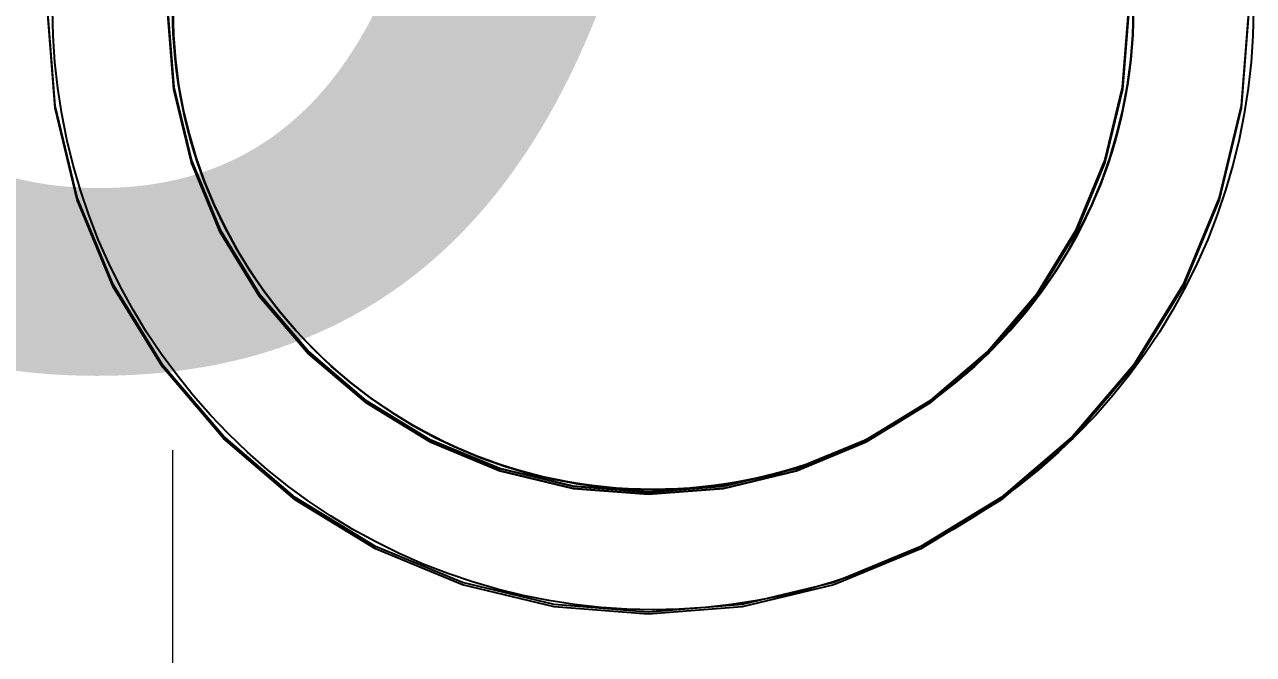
# Model space of a CAD drawing. Header units: millimetres. Extents: x 0 to 59350, y 0 to 29700.
# Drawn here: x 15109.3 to 15160.5, y 7696.2 to 7722.5 of the extents above; entities that cross this region are included whole.
import ezdxf

# ---------------------------------------------------------------- set-up
doc = ezdxf.new("R2010")
doc.units = ezdxf.units.MM
doc.layers.add('Slab', color=7, linetype='Continuous', lineweight=50)
doc.layers.add('Standard', color=7, linetype='Continuous', lineweight=25)
doc.styles.add('ARIAL', font='arial.ttf')

msp = doc.modelspace()

# ---------------------------------------------------------------- linework, layer by layer
at = {"layer": 'Slab', "color": 7, "linetype": 'Continuous', "lineweight": -3}
for p, q in [((15110.595, 7719.096), (15110.287, 7723.007)), ((15110.595, 7719.096), (15110.287, 7723.007)), ((15110.595, 7719.002), (15110.287, 7722.913)), ((15110.595, 7719.002), (15110.287, 7722.913)), ((15110.512, 7722.012), (15110.488, 7723.102)), ((15110.512, 7722.012), (15110.488, 7723.102)), ((15110.512, 7722.012), (15110.488, 7723.102)), ((15110.512, 7722.012), (15110.488, 7723.102)), ((15115.287, 7723.007), (15115.533, 7719.879)), ((15115.533, 7719.879), (15115.287, 7723.007)), ((15115.287, 7722.913), (15115.533, 7719.784)), ((15115.533, 7719.784), (15115.287, 7722.913)), ((15115.488, 7723.102), (15115.516, 7722.056)), ((15115.516, 7722.056), (15115.488, 7723.102)), ((15115.516, 7722.056), (15115.488, 7723.102)), ((15115.488, 7723.102), (15115.516, 7722.056)), ((15115.516, 7722.056), (15115.488, 7723.102)), ((15115.488, 7723.102), (15115.516, 7722.056)), ((15155.041, 7719.879), (15155.287, 7723.007)), ((15155.287, 7723.007), (15155.041, 7719.879)), ((15155.041, 7719.784), (15155.287, 7722.913)), ((15155.287, 7722.913), (15155.041, 7719.784)), ((15155.461, 7722.056), (15155.488, 7723.102)), ((15155.488, 7723.102), (15155.461, 7722.056)), ((15155.488, 7723.102), (15155.461, 7722.056)), ((15155.461, 7722.056), (15155.488, 7723.102)), ((15155.488, 7723.102), (15155.461, 7722.056)), ((15155.461, 7722.056), (15155.488, 7723.102)), ((15160.287, 7723.007), (15159.979, 7719.096)), ((15160.287, 7723.007), (15159.979, 7719.096)), ((15160.287, 7722.913), (15159.979, 7719.002)), ((15160.287, 7722.913), (15159.979, 7719.002)), ((15160.488, 7723.102), (15160.464, 7722.012)), ((15160.488, 7723.102), (15160.464, 7722.012)), ((15160.488, 7723.102), (15160.464, 7722.012)), ((15160.488, 7723.102), (15160.464, 7722.012)), ((15110.583, 7720.924), (15110.512, 7722.012)), ((15110.583, 7720.924), (15110.512, 7722.012)), ((15110.583, 7720.924), (15110.512, 7722.012)), ((15110.583, 7720.924), (15110.512, 7722.012)), ((15115.516, 7722.056), (15115.598, 7721.012)), ((15115.598, 7721.012), (15115.516, 7722.056)), ((15115.598, 7721.012), (15115.516, 7722.056)), ((15115.516, 7722.056), (15115.598, 7721.012)), ((15115.598, 7721.012), (15115.516, 7722.056)), ((15115.516, 7722.056), (15115.598, 7721.012)), ((15155.379, 7721.012), (15155.461, 7722.056)), ((15155.461, 7722.056), (15155.379, 7721.012)), ((15155.461, 7722.056), (15155.379, 7721.012)), ((15155.379, 7721.012), (15155.461, 7722.056)), ((15155.461, 7722.056), (15155.379, 7721.012)), ((15155.379, 7721.012), (15155.461, 7722.056)), ((15160.464, 7722.012), (15160.393, 7720.924)), ((15160.464, 7722.012), (15160.393, 7720.924)), ((15160.464, 7722.012), (15160.393, 7720.924)), ((15160.464, 7722.012), (15160.393, 7720.924)), ((15110.702, 7719.839), (15110.583, 7720.924)), ((15110.702, 7719.839), (15110.583, 7720.924)), ((15110.702, 7719.839), (15110.583, 7720.924)), ((15110.702, 7719.839), (15110.583, 7720.924)), ((15115.598, 7721.012), (15115.735, 7719.974)), ((15115.735, 7719.974), (15115.598, 7721.012)), ((15115.735, 7719.974), (15115.598, 7721.012)), ((15115.598, 7721.012), (15115.735, 7719.974)), ((15115.735, 7719.974), (15115.598, 7721.012)), ((15115.598, 7721.012), (15115.735, 7719.974)), ((15155.242, 7719.974), (15155.379, 7721.012)), ((15155.379, 7721.012), (15155.242, 7719.974)), ((15155.379, 7721.012), (15155.242, 7719.974)), ((15155.242, 7719.974), (15155.379, 7721.012)), ((15155.379, 7721.012), (15155.242, 7719.974)), ((15155.242, 7719.974), (15155.379, 7721.012)), ((15160.393, 7720.924), (15160.274, 7719.839)), ((15160.393, 7720.924), (15160.274, 7719.839)), ((15160.393, 7720.924), (15160.274, 7719.839)), ((15160.393, 7720.924), (15160.274, 7719.839)), ((15110.868, 7718.761), (15110.702, 7719.839)), ((15110.868, 7718.761), (15110.702, 7719.839)), ((15110.868, 7718.761), (15110.702, 7719.839)), ((15110.868, 7718.761), (15110.702, 7719.839)), ((15115.533, 7719.879), (15116.266, 7716.827)), ((15116.266, 7716.827), (15115.533, 7719.879)), ((15115.533, 7719.784), (15116.266, 7716.732)), ((15116.266, 7716.732), (15115.533, 7719.784)), ((15115.735, 7719.974), (15115.925, 7718.944)), ((15115.925, 7718.944), (15115.735, 7719.974)), ((15115.925, 7718.944), (15115.735, 7719.974)), ((15115.735, 7719.974), (15115.925, 7718.944)), ((15115.925, 7718.944), (15115.735, 7719.974)), ((15115.735, 7719.974), (15115.925, 7718.944)), ((15154.308, 7716.827), (15155.041, 7719.879)), ((15155.041, 7719.879), (15154.308, 7716.827)), ((15154.308, 7716.732), (15155.041, 7719.784)), ((15155.041, 7719.784), (15154.308, 7716.732)), ((15155.051, 7718.944), (15155.242, 7719.974)), ((15155.242, 7719.974), (15155.051, 7718.944)), ((15155.242, 7719.974), (15155.051, 7718.944)), ((15155.051, 7718.944), (15155.242, 7719.974)), ((15155.242, 7719.974), (15155.051, 7718.944)), ((15155.051, 7718.944), (15155.242, 7719.974)), ((15160.274, 7719.839), (15160.108, 7718.761)), ((15160.274, 7719.839), (15160.108, 7718.761)), ((15160.274, 7719.839), (15160.108, 7718.761)), ((15160.274, 7719.839), (15160.108, 7718.761)), ((15111.51, 7715.282), (15110.595, 7719.096)), ((15111.51, 7715.282), (15110.595, 7719.096)), ((15111.51, 7715.187), (15110.595, 7719.002)), ((15111.51, 7715.187), (15110.595, 7719.002)), ((15111.081, 7717.692), (15110.868, 7718.761)), ((15111.081, 7717.692), (15110.868, 7718.761)), ((15111.081, 7717.692), (15110.868, 7718.761)), ((15111.081, 7717.692), (15110.868, 7718.761)), ((15115.925, 7718.944), (15116.17, 7717.926)), ((15116.17, 7717.926), (15115.925, 7718.944)), ((15116.17, 7717.926), (15115.925, 7718.944)), ((15115.925, 7718.944), (15116.17, 7717.926)), ((15116.17, 7717.926), (15115.925, 7718.944)), ((15115.925, 7718.944), (15116.17, 7717.926)), ((15154.807, 7717.926), (15155.051, 7718.944)), ((15155.051, 7718.944), (15154.807, 7717.926)), ((15155.051, 7718.944), (15154.807, 7717.926)), ((15154.807, 7717.926), (15155.051, 7718.944)), ((15155.051, 7718.944), (15154.807, 7717.926)), ((15154.807, 7717.926), (15155.051, 7718.944)), ((15159.979, 7719.096), (15159.063, 7715.282)), ((15159.979, 7719.096), (15159.063, 7715.282)), ((15159.979, 7719.002), (15159.063, 7715.187)), ((15159.979, 7719.002), (15159.063, 7715.187)), ((15160.108, 7718.761), (15159.896, 7717.692)), ((15160.108, 7718.761), (15159.896, 7717.692)), ((15160.108, 7718.761), (15159.896, 7717.692)), ((15160.108, 7718.761), (15159.896, 7717.692)), ((15111.34, 7716.632), (15111.081, 7717.692)), ((15111.34, 7716.632), (15111.081, 7717.692)), ((15111.34, 7716.632), (15111.081, 7717.692)), ((15111.34, 7716.632), (15111.081, 7717.692)), ((15116.17, 7717.926), (15116.467, 7716.922)), ((15116.467, 7716.922), (15116.17, 7717.926)), ((15116.467, 7716.922), (15116.17, 7717.926)), ((15116.17, 7717.926), (15116.467, 7716.922)), ((15116.467, 7716.922), (15116.17, 7717.926)), ((15116.17, 7717.926), (15116.467, 7716.922)), ((15154.509, 7716.922), (15154.807, 7717.926)), ((15154.807, 7717.926), (15154.509, 7716.922)), ((15154.807, 7717.926), (15154.509, 7716.922)), ((15154.509, 7716.922), (15154.807, 7717.926)), ((15154.807, 7717.926), (15154.509, 7716.922)), ((15154.509, 7716.922), (15154.807, 7717.926)), ((15159.896, 7717.692), (15159.636, 7716.632)), ((15159.896, 7717.692), (15159.636, 7716.632)), ((15159.896, 7717.692), (15159.636, 7716.632)), ((15159.896, 7717.692), (15159.636, 7716.632)), ((15111.645, 7715.585), (15111.34, 7716.632)), ((15111.645, 7715.585), (15111.34, 7716.632)), ((15111.645, 7715.585), (15111.34, 7716.632)), ((15111.645, 7715.585), (15111.34, 7716.632)), ((15116.266, 7716.827), (15117.467, 7713.928)), ((15117.467, 7713.928), (15116.266, 7716.827)), ((15116.266, 7716.732), (15117.467, 7713.833)), ((15117.467, 7713.833), (15116.266, 7716.732)), ((15116.467, 7716.922), (15116.817, 7715.935)), ((15116.817, 7715.935), (15116.467, 7716.922)), ((15116.817, 7715.935), (15116.467, 7716.922)), ((15116.467, 7716.922), (15116.817, 7715.935)), ((15116.817, 7715.935), (15116.467, 7716.922)), ((15116.467, 7716.922), (15116.817, 7715.935)), ((15153.107, 7713.928), (15154.308, 7716.827)), ((15154.308, 7716.827), (15153.107, 7713.928)), ((15153.107, 7713.833), (15154.308, 7716.732)), ((15154.308, 7716.732), (15153.107, 7713.833)), ((15154.16, 7715.935), (15154.509, 7716.922)), ((15154.509, 7716.922), (15154.16, 7715.935)), ((15154.509, 7716.922), (15154.16, 7715.935)), ((15154.16, 7715.935), (15154.509, 7716.922)), ((15154.509, 7716.922), (15154.16, 7715.935)), ((15154.16, 7715.935), (15154.509, 7716.922)), ((15159.636, 7716.632), (15159.331, 7715.585)), ((15159.636, 7716.632), (15159.331, 7715.585)), ((15159.636, 7716.632), (15159.331, 7715.585)), ((15159.636, 7716.632), (15159.331, 7715.585)), ((15116.817, 7715.935), (15117.217, 7714.968)), ((15117.217, 7714.968), (15116.817, 7715.935)), ((15117.217, 7714.968), (15116.817, 7715.935)), ((15116.817, 7715.935), (15117.217, 7714.968)), ((15117.217, 7714.968), (15116.817, 7715.935)), ((15116.817, 7715.935), (15117.217, 7714.968)), ((15153.759, 7714.968), (15154.16, 7715.935)), ((15154.16, 7715.935), (15153.759, 7714.968)), ((15154.16, 7715.935), (15153.759, 7714.968)), ((15153.759, 7714.968), (15154.16, 7715.935)), ((15154.16, 7715.935), (15153.759, 7714.968)), ((15153.759, 7714.968), (15154.16, 7715.935)), ((15113.012, 7711.658), (15111.51, 7715.282)), ((15113.012, 7711.658), (15111.51, 7715.282)), ((15113.012, 7711.563), (15111.51, 7715.187)), ((15113.012, 7711.563), (15111.51, 7715.187)), ((15111.996, 7714.552), (15111.645, 7715.585)), ((15111.996, 7714.552), (15111.645, 7715.585)), ((15111.996, 7714.552), (15111.645, 7715.585)), ((15111.996, 7714.552), (15111.645, 7715.585)), ((15159.063, 7715.282), (15157.562, 7711.658)), ((15159.063, 7715.282), (15157.562, 7711.658)), ((15159.063, 7715.187), (15157.562, 7711.563)), ((15159.063, 7715.187), (15157.562, 7711.563)), ((15159.331, 7715.585), (15158.981, 7714.552)), ((15159.331, 7715.585), (15158.981, 7714.552)), ((15159.331, 7715.585), (15158.981, 7714.552)), ((15159.331, 7715.585), (15158.981, 7714.552)), ((15117.217, 7714.968), (15117.668, 7714.023)), ((15117.668, 7714.023), (15117.217, 7714.968)), ((15117.668, 7714.023), (15117.217, 7714.968)), ((15117.217, 7714.968), (15117.668, 7714.023)), ((15117.668, 7714.023), (15117.217, 7714.968)), ((15117.217, 7714.968), (15117.668, 7714.023)), ((15153.308, 7714.023), (15153.759, 7714.968)), ((15153.759, 7714.968), (15153.308, 7714.023)), ((15153.759, 7714.968), (15153.308, 7714.023)), ((15153.308, 7714.023), (15153.759, 7714.968)), ((15153.759, 7714.968), (15153.308, 7714.023)), ((15153.308, 7714.023), (15153.759, 7714.968)), ((15112.391, 7713.535), (15111.996, 7714.552)), ((15112.391, 7713.535), (15111.996, 7714.552)), ((15112.391, 7713.535), (15111.996, 7714.552)), ((15112.391, 7713.535), (15111.996, 7714.552)), ((15158.981, 7714.552), (15158.585, 7713.535)), ((15158.981, 7714.552), (15158.585, 7713.535)), ((15158.981, 7714.552), (15158.585, 7713.535)), ((15158.981, 7714.552), (15158.585, 7713.535)), ((15117.467, 7713.928), (15119.106, 7711.252)), ((15119.106, 7711.252), (15117.467, 7713.928)), ((15117.467, 7713.833), (15119.106, 7711.157)), ((15119.106, 7711.157), (15117.467, 7713.833)), ((15117.668, 7714.023), (15118.168, 7713.102)), ((15118.168, 7713.102), (15117.668, 7714.023)), ((15118.168, 7713.102), (15117.668, 7714.023)), ((15117.668, 7714.023), (15118.168, 7713.102)), ((15118.168, 7713.102), (15117.668, 7714.023)), ((15117.668, 7714.023), (15118.168, 7713.102)), ((15151.467, 7711.252), (15153.107, 7713.928)), ((15153.107, 7713.928), (15151.467, 7711.252)), ((15151.467, 7711.157), (15153.107, 7713.833)), ((15153.107, 7713.833), (15151.467, 7711.157)), ((15152.809, 7713.102), (15153.308, 7714.023)), ((15153.308, 7714.023), (15152.809, 7713.102)), ((15153.308, 7714.023), (15152.809, 7713.102)), ((15152.809, 7713.102), (15153.308, 7714.023)), ((15153.308, 7714.023), (15152.809, 7713.102)), ((15152.809, 7713.102), (15153.308, 7714.023)), ((15112.831, 7712.537), (15112.391, 7713.535)), ((15112.831, 7712.537), (15112.391, 7713.535)), ((15112.831, 7712.537), (15112.391, 7713.535)), ((15112.831, 7712.537), (15112.391, 7713.535)), ((15118.168, 7713.102), (15118.715, 7712.21)), ((15118.715, 7712.21), (15118.168, 7713.102)), ((15118.715, 7712.21), (15118.168, 7713.102)), ((15118.168, 7713.102), (15118.715, 7712.21)), ((15118.715, 7712.21), (15118.168, 7713.102)), ((15118.168, 7713.102), (15118.715, 7712.21)), ((15152.262, 7712.21), (15152.809, 7713.102)), ((15152.809, 7713.102), (15152.262, 7712.21)), ((15152.809, 7713.102), (15152.262, 7712.21)), ((15152.262, 7712.21), (15152.809, 7713.102)), ((15152.809, 7713.102), (15152.262, 7712.21)), ((15152.262, 7712.21), (15152.809, 7713.102)), ((15158.585, 7713.535), (15158.146, 7712.537)), ((15158.585, 7713.535), (15158.146, 7712.537)), ((15158.585, 7713.535), (15158.146, 7712.537)), ((15158.585, 7713.535), (15158.146, 7712.537)), ((15113.313, 7711.559), (15112.831, 7712.537)), ((15113.313, 7711.559), (15112.831, 7712.537)), ((15113.313, 7711.559), (15112.831, 7712.537)), ((15113.313, 7711.559), (15112.831, 7712.537)), ((15158.146, 7712.537), (15157.664, 7711.559)), ((15158.146, 7712.537), (15157.664, 7711.559)), ((15158.146, 7712.537), (15157.664, 7711.559)), ((15158.146, 7712.537), (15157.664, 7711.559)), ((15118.715, 7712.21), (15119.308, 7711.347)), ((15119.308, 7711.347), (15118.715, 7712.21)), ((15119.308, 7711.347), (15118.715, 7712.21)), ((15118.715, 7712.21), (15119.308, 7711.347)), ((15119.308, 7711.347), (15118.715, 7712.21)), ((15118.715, 7712.21), (15119.308, 7711.347)), ((15151.669, 7711.347), (15152.262, 7712.21)), ((15152.262, 7712.21), (15151.669, 7711.347)), ((15152.262, 7712.21), (15151.669, 7711.347)), ((15151.669, 7711.347), (15152.262, 7712.21)), ((15152.262, 7712.21), (15151.669, 7711.347)), ((15151.669, 7711.347), (15152.262, 7712.21)), ((15115.061, 7708.313), (15113.012, 7711.658)), ((15115.061, 7708.313), (15113.012, 7711.658)), ((15115.061, 7708.218), (15113.012, 7711.563)), ((15115.061, 7708.218), (15113.012, 7711.563)), ((15113.838, 7710.602), (15113.313, 7711.559)), ((15113.838, 7710.602), (15113.313, 7711.559)), ((15113.838, 7710.602), (15113.313, 7711.559)), ((15113.838, 7710.602), (15113.313, 7711.559)), ((15157.562, 7711.658), (15155.512, 7708.313)), ((15157.562, 7711.658), (15155.512, 7708.313)), ((15157.562, 7711.563), (15155.512, 7708.218)), ((15157.562, 7711.563), (15155.512, 7708.218)), ((15157.664, 7711.559), (15157.139, 7710.602)), ((15157.664, 7711.559), (15157.139, 7710.602)), ((15157.664, 7711.559), (15157.139, 7710.602)), ((15157.664, 7711.559), (15157.139, 7710.602)), ((15119.106, 7711.252), (15121.145, 7708.865)), ((15121.145, 7708.865), (15119.106, 7711.252)), ((15119.106, 7711.157), (15121.145, 7708.77)), ((15121.145, 7708.77), (15119.106, 7711.157)), ((15119.308, 7711.347), (15119.945, 7710.516)), ((15119.945, 7710.516), (15119.308, 7711.347)), ((15119.945, 7710.516), (15119.308, 7711.347)), ((15119.308, 7711.347), (15119.945, 7710.516)), ((15119.945, 7710.516), (15119.308, 7711.347)), ((15119.308, 7711.347), (15119.945, 7710.516)), ((15149.429, 7708.865), (15151.467, 7711.252)), ((15151.467, 7711.252), (15149.429, 7708.865)), ((15149.429, 7708.77), (15151.467, 7711.157)), ((15151.467, 7711.157), (15149.429, 7708.77)), ((15151.031, 7710.516), (15151.669, 7711.347)), ((15151.669, 7711.347), (15151.031, 7710.516)), ((15151.669, 7711.347), (15151.031, 7710.516)), ((15151.031, 7710.516), (15151.669, 7711.347)), ((15151.669, 7711.347), (15151.031, 7710.516)), ((15151.031, 7710.516), (15151.669, 7711.347)), ((15114.404, 7709.67), (15113.838, 7710.602)), ((15114.404, 7709.67), (15113.838, 7710.602)), ((15114.404, 7709.67), (15113.838, 7710.602)), ((15114.404, 7709.67), (15113.838, 7710.602)), ((15119.945, 7710.516), (15120.625, 7709.72)), ((15120.625, 7709.72), (15119.945, 7710.516)), ((15120.625, 7709.72), (15119.945, 7710.516)), ((15119.945, 7710.516), (15120.625, 7709.72)), ((15120.625, 7709.72), (15119.945, 7710.516)), ((15119.945, 7710.516), (15120.625, 7709.72)), ((15150.351, 7709.72), (15151.031, 7710.516)), ((15151.031, 7710.516), (15150.351, 7709.72)), ((15151.031, 7710.516), (15150.351, 7709.72)), ((15150.351, 7709.72), (15151.031, 7710.516)), ((15151.031, 7710.516), (15150.351, 7709.72)), ((15150.351, 7709.72), (15151.031, 7710.516)), ((15157.139, 7710.602), (15156.573, 7709.67)), ((15157.139, 7710.602), (15156.573, 7709.67)), ((15157.139, 7710.602), (15156.573, 7709.67)), ((15157.139, 7710.602), (15156.573, 7709.67)), ((15115.009, 7708.763), (15114.404, 7709.67)), ((15115.009, 7708.763), (15114.404, 7709.67)), ((15115.009, 7708.763), (15114.404, 7709.67)), ((15115.009, 7708.763), (15114.404, 7709.67)), ((15120.625, 7709.72), (15121.346, 7708.96)), ((15121.346, 7708.96), (15120.625, 7709.72)), ((15121.346, 7708.96), (15120.625, 7709.72)), ((15120.625, 7709.72), (15121.346, 7708.96)), ((15121.346, 7708.96), (15120.625, 7709.72)), ((15120.625, 7709.72), (15121.346, 7708.96)), ((15149.63, 7708.96), (15150.351, 7709.72)), ((15150.351, 7709.72), (15149.63, 7708.96)), ((15150.351, 7709.72), (15149.63, 7708.96)), ((15149.63, 7708.96), (15150.351, 7709.72)), ((15150.351, 7709.72), (15149.63, 7708.96)), ((15149.63, 7708.96), (15150.351, 7709.72)), ((15156.573, 7709.67), (15155.967, 7708.763)), ((15156.573, 7709.67), (15155.967, 7708.763)), ((15156.573, 7709.67), (15155.967, 7708.763)), ((15156.573, 7709.67), (15155.967, 7708.763)), ((15121.346, 7708.96), (15122.106, 7708.24)), ((15122.106, 7708.24), (15121.346, 7708.96)), ((15122.106, 7708.24), (15121.346, 7708.96)), ((15121.346, 7708.96), (15122.106, 7708.24)), ((15122.106, 7708.24), (15121.346, 7708.96)), ((15121.346, 7708.96), (15122.106, 7708.24)), ((15148.871, 7708.24), (15149.63, 7708.96)), ((15149.63, 7708.96), (15148.871, 7708.24)), ((15149.63, 7708.96), (15148.871, 7708.24)), ((15148.871, 7708.24), (15149.63, 7708.96)), ((15149.63, 7708.96), (15148.871, 7708.24)), ((15148.871, 7708.24), (15149.63, 7708.96)), ((15115.654, 7707.883), (15115.009, 7708.763)), ((15115.654, 7707.883), (15115.009, 7708.763)), ((15115.654, 7707.883), (15115.009, 7708.763)), ((15115.654, 7707.883), (15115.009, 7708.763)), ((15121.145, 7708.865), (15123.531, 7706.827)), ((15123.531, 7706.827), (15121.145, 7708.865)), ((15121.145, 7708.77), (15123.531, 7706.732)), ((15123.531, 7706.732), (15121.145, 7708.77)), ((15147.043, 7706.827), (15149.429, 7708.865)), ((15149.429, 7708.865), (15147.043, 7706.827)), ((15147.043, 7706.732), (15149.429, 7708.77)), ((15149.429, 7708.77), (15147.043, 7706.732)), ((15155.967, 7708.763), (15155.322, 7707.883)), ((15155.967, 7708.763), (15155.322, 7707.883)), ((15155.967, 7708.763), (15155.322, 7707.883)), ((15155.967, 7708.763), (15155.322, 7707.883)), ((15117.609, 7705.33), (15115.061, 7708.313)), ((15117.609, 7705.33), (15115.061, 7708.313)), ((15117.609, 7705.235), (15115.061, 7708.218)), ((15117.609, 7705.235), (15115.061, 7708.218)), ((15122.106, 7708.24), (15122.902, 7707.56)), ((15122.902, 7707.56), (15122.106, 7708.24)), ((15122.902, 7707.56), (15122.106, 7708.24)), ((15122.106, 7708.24), (15122.902, 7707.56)), ((15122.902, 7707.56), (15122.106, 7708.24)), ((15122.106, 7708.24), (15122.902, 7707.56)), ((15148.075, 7707.56), (15148.871, 7708.24)), ((15148.871, 7708.24), (15148.075, 7707.56)), ((15148.871, 7708.24), (15148.075, 7707.56)), ((15148.075, 7707.56), (15148.871, 7708.24)), ((15148.871, 7708.24), (15148.075, 7707.56)), ((15148.075, 7707.56), (15148.871, 7708.24)), ((15155.512, 7708.313), (15152.965, 7705.33)), ((15155.512, 7708.313), (15152.965, 7705.33)), ((15155.512, 7708.218), (15152.965, 7705.235)), ((15155.512, 7708.218), (15152.965, 7705.235)), ((15116.337, 7707.033), (15115.654, 7707.883)), ((15116.337, 7707.033), (15115.654, 7707.883)), ((15116.337, 7707.033), (15115.654, 7707.883)), ((15116.337, 7707.033), (15115.654, 7707.883)), ((15122.902, 7707.56), (15123.733, 7706.922)), ((15123.733, 7706.922), (15122.902, 7707.56)), ((15123.733, 7706.922), (15122.902, 7707.56)), ((15122.902, 7707.56), (15123.733, 7706.922)), ((15123.733, 7706.922), (15122.902, 7707.56)), ((15122.902, 7707.56), (15123.733, 7706.922)), ((15147.244, 7706.922), (15148.075, 7707.56)), ((15148.075, 7707.56), (15147.244, 7706.922)), ((15148.075, 7707.56), (15147.244, 7706.922)), ((15147.244, 7706.922), (15148.075, 7707.56)), ((15148.075, 7707.56), (15147.244, 7706.922)), ((15147.244, 7706.922), (15148.075, 7707.56)), ((15155.322, 7707.883), (15154.639, 7707.033)), ((15155.322, 7707.883), (15154.639, 7707.033)), ((15155.322, 7707.883), (15154.639, 7707.033)), ((15155.322, 7707.883), (15154.639, 7707.033)), ((15117.056, 7706.213), (15116.337, 7707.033)), ((15117.056, 7706.213), (15116.337, 7707.033)), ((15117.056, 7706.213), (15116.337, 7707.033)), ((15117.056, 7706.213), (15116.337, 7707.033)), ((15123.733, 7706.922), (15124.596, 7706.329)), ((15124.596, 7706.329), (15123.733, 7706.922)), ((15124.596, 7706.329), (15123.733, 7706.922)), ((15123.733, 7706.922), (15124.596, 7706.329)), ((15124.596, 7706.329), (15123.733, 7706.922)), ((15123.733, 7706.922), (15124.596, 7706.329)), ((15146.381, 7706.329), (15147.244, 7706.922)), ((15147.244, 7706.922), (15146.381, 7706.329)), ((15147.244, 7706.922), (15146.381, 7706.329)), ((15146.381, 7706.329), (15147.244, 7706.922)), ((15147.244, 7706.922), (15146.381, 7706.329)), ((15146.381, 7706.329), (15147.244, 7706.922)), ((15154.639, 7707.033), (15153.92, 7706.213)), ((15154.639, 7707.033), (15153.92, 7706.213)), ((15154.639, 7707.033), (15153.92, 7706.213)), ((15154.639, 7707.033), (15153.92, 7706.213)), ((15123.531, 7706.827), (15126.207, 7705.187)), ((15126.207, 7705.187), (15123.531, 7706.827)), ((15123.531, 7706.732), (15126.207, 7705.092)), ((15126.207, 7705.092), (15123.531, 7706.732)), ((15144.367, 7705.187), (15147.043, 7706.827)), ((15147.043, 7706.827), (15144.367, 7705.187)), ((15144.367, 7705.092), (15147.043, 7706.732)), ((15147.043, 7706.732), (15144.367, 7705.092)), ((15117.811, 7705.425), (15117.056, 7706.213)), ((15117.811, 7705.425), (15117.056, 7706.213)), ((15117.811, 7705.425), (15117.056, 7706.213)), ((15117.811, 7705.425), (15117.056, 7706.213)), ((15124.596, 7706.329), (15125.488, 7705.782)), ((15125.488, 7705.782), (15124.596, 7706.329)), ((15125.488, 7705.782), (15124.596, 7706.329)), ((15124.596, 7706.329), (15125.488, 7705.782)), ((15125.488, 7705.782), (15124.596, 7706.329)), ((15124.596, 7706.329), (15125.488, 7705.782)), ((15145.488, 7705.782), (15146.381, 7706.329)), ((15146.381, 7706.329), (15145.488, 7705.782)), ((15146.381, 7706.329), (15145.488, 7705.782)), ((15145.488, 7705.782), (15146.381, 7706.329)), ((15146.381, 7706.329), (15145.488, 7705.782)), ((15145.488, 7705.782), (15146.381, 7706.329)), ((15153.92, 7706.213), (15153.166, 7705.425)), ((15153.92, 7706.213), (15153.166, 7705.425)), ((15153.92, 7706.213), (15153.166, 7705.425)), ((15153.92, 7706.213), (15153.166, 7705.425)), ((15118.599, 7704.671), (15117.811, 7705.425)), ((15118.599, 7704.671), (15117.811, 7705.425)), ((15118.599, 7704.671), (15117.811, 7705.425)), ((15118.599, 7704.671), (15117.811, 7705.425)), ((15125.488, 7705.782), (15126.408, 7705.282)), ((15126.408, 7705.282), (15125.488, 7705.782)), ((15126.408, 7705.282), (15125.488, 7705.782)), ((15125.488, 7705.782), (15126.408, 7705.282)), ((15126.408, 7705.282), (15125.488, 7705.782)), ((15125.488, 7705.782), (15126.408, 7705.282)), ((15144.568, 7705.282), (15145.488, 7705.782)), ((15145.488, 7705.782), (15144.568, 7705.282)), ((15145.488, 7705.782), (15144.568, 7705.282)), ((15144.568, 7705.282), (15145.488, 7705.782)), ((15145.488, 7705.782), (15144.568, 7705.282)), ((15144.568, 7705.282), (15145.488, 7705.782)), ((15153.166, 7705.425), (15152.378, 7704.671)), ((15153.166, 7705.425), (15152.378, 7704.671)), ((15153.166, 7705.425), (15152.378, 7704.671)), ((15153.166, 7705.425), (15152.378, 7704.671)), ((15120.592, 7702.782), (15117.609, 7705.33)), ((15120.592, 7702.782), (15117.609, 7705.33)), ((15120.592, 7702.687), (15117.609, 7705.235)), ((15120.592, 7702.687), (15117.609, 7705.235)), ((15126.207, 7705.187), (15129.106, 7703.986)), ((15129.106, 7703.986), (15126.207, 7705.187)), ((15126.207, 7705.092), (15129.106, 7703.891)), ((15129.106, 7703.891), (15126.207, 7705.092)), ((15126.408, 7705.282), (15127.354, 7704.832)), ((15127.354, 7704.832), (15126.408, 7705.282)), ((15127.354, 7704.832), (15126.408, 7705.282)), ((15126.408, 7705.282), (15127.354, 7704.832)), ((15127.354, 7704.832), (15126.408, 7705.282)), ((15126.408, 7705.282), (15127.354, 7704.832)), ((15141.467, 7703.986), (15144.367, 7705.187)), ((15144.367, 7705.187), (15141.467, 7703.986)), ((15141.467, 7703.891), (15144.367, 7705.092)), ((15144.367, 7705.092), (15141.467, 7703.891)), ((15143.623, 7704.832), (15144.568, 7705.282)), ((15144.568, 7705.282), (15143.623, 7704.832)), ((15144.568, 7705.282), (15143.623, 7704.832)), ((15143.623, 7704.832), (15144.568, 7705.282)), ((15144.568, 7705.282), (15143.623, 7704.832)), ((15143.623, 7704.832), (15144.568, 7705.282)), ((15152.965, 7705.33), (15149.981, 7702.782)), ((15152.965, 7705.33), (15149.981, 7702.782)), ((15152.965, 7705.235), (15149.981, 7702.687)), ((15152.965, 7705.235), (15149.981, 7702.687)), ((15119.419, 7703.951), (15118.599, 7704.671)), ((15119.419, 7703.951), (15118.599, 7704.671)), ((15119.419, 7703.951), (15118.599, 7704.671)), ((15119.419, 7703.951), (15118.599, 7704.671)), ((15127.354, 7704.832), (15128.321, 7704.431)), ((15128.321, 7704.431), (15127.354, 7704.832)), ((15128.321, 7704.431), (15127.354, 7704.832)), ((15127.354, 7704.832), (15128.321, 7704.431)), ((15128.321, 7704.431), (15127.354, 7704.832)), ((15127.354, 7704.832), (15128.321, 7704.431)), ((15128.321, 7704.431), (15129.308, 7704.081)), ((15129.308, 7704.081), (15128.321, 7704.431)), ((15129.308, 7704.081), (15128.321, 7704.431)), ((15128.321, 7704.431), (15129.308, 7704.081)), ((15129.308, 7704.081), (15128.321, 7704.431)), ((15128.321, 7704.431), (15129.308, 7704.081)), ((15141.669, 7704.081), (15142.656, 7704.431)), ((15142.656, 7704.431), (15141.669, 7704.081)), ((15142.656, 7704.431), (15141.669, 7704.081)), ((15141.669, 7704.081), (15142.656, 7704.431)), ((15142.656, 7704.431), (15141.669, 7704.081)), ((15141.669, 7704.081), (15142.656, 7704.431)), ((15142.656, 7704.431), (15143.623, 7704.832)), ((15143.623, 7704.832), (15142.656, 7704.431)), ((15143.623, 7704.832), (15142.656, 7704.431)), ((15142.656, 7704.431), (15143.623, 7704.832)), ((15143.623, 7704.832), (15142.656, 7704.431)), ((15142.656, 7704.431), (15143.623, 7704.832)), ((15152.378, 7704.671), (15151.558, 7703.951)), ((15152.378, 7704.671), (15151.558, 7703.951)), ((15152.378, 7704.671), (15151.558, 7703.951)), ((15152.378, 7704.671), (15151.558, 7703.951)), ((15120.269, 7703.269), (15119.419, 7703.951)), ((15120.269, 7703.269), (15119.419, 7703.951)), ((15120.269, 7703.269), (15119.419, 7703.951)), ((15120.269, 7703.269), (15119.419, 7703.951)), ((15129.106, 7703.986), (15132.158, 7703.254)), ((15132.158, 7703.254), (15129.106, 7703.986)), ((15129.106, 7703.891), (15132.158, 7703.159)), ((15132.158, 7703.159), (15129.106, 7703.891)), ((15129.308, 7704.081), (15130.312, 7703.784)), ((15130.312, 7703.784), (15129.308, 7704.081)), ((15130.312, 7703.784), (15129.308, 7704.081)), ((15129.308, 7704.081), (15130.312, 7703.784)), ((15130.312, 7703.784), (15129.308, 7704.081)), ((15129.308, 7704.081), (15130.312, 7703.784)), ((15138.416, 7703.254), (15141.467, 7703.986)), ((15141.467, 7703.986), (15138.416, 7703.254)), ((15138.416, 7703.159), (15141.467, 7703.891)), ((15141.467, 7703.891), (15138.416, 7703.159)), ((15140.665, 7703.784), (15141.669, 7704.081)), ((15141.669, 7704.081), (15140.665, 7703.784)), ((15141.669, 7704.081), (15140.665, 7703.784)), ((15140.665, 7703.784), (15141.669, 7704.081)), ((15141.669, 7704.081), (15140.665, 7703.784)), ((15140.665, 7703.784), (15141.669, 7704.081)), ((15151.558, 7703.951), (15150.707, 7703.269)), ((15151.558, 7703.951), (15150.707, 7703.269)), ((15151.558, 7703.951), (15150.707, 7703.269)), ((15151.558, 7703.951), (15150.707, 7703.269)), ((15130.312, 7703.784), (15131.33, 7703.54)), ((15131.33, 7703.54), (15130.312, 7703.784)), ((15131.33, 7703.54), (15130.312, 7703.784)), ((15130.312, 7703.784), (15131.33, 7703.54)), ((15131.33, 7703.54), (15130.312, 7703.784)), ((15130.312, 7703.784), (15131.33, 7703.54)), ((15131.33, 7703.54), (15132.36, 7703.349)), ((15132.36, 7703.349), (15131.33, 7703.54)), ((15132.36, 7703.349), (15131.33, 7703.54)), ((15131.33, 7703.54), (15132.36, 7703.349)), ((15132.36, 7703.349), (15131.33, 7703.54)), ((15131.33, 7703.54), (15132.36, 7703.349)), ((15132.36, 7703.349), (15133.398, 7703.212)), ((15133.398, 7703.212), (15132.36, 7703.349)), ((15133.398, 7703.212), (15132.36, 7703.349)), ((15132.36, 7703.349), (15133.398, 7703.212)), ((15133.398, 7703.212), (15132.36, 7703.349)), ((15132.36, 7703.349), (15133.398, 7703.212)), ((15137.579, 7703.212), (15138.617, 7703.349)), ((15138.617, 7703.349), (15137.579, 7703.212)), ((15138.617, 7703.349), (15137.579, 7703.212)), ((15137.579, 7703.212), (15138.617, 7703.349)), ((15138.617, 7703.349), (15137.579, 7703.212)), ((15137.579, 7703.212), (15138.617, 7703.349)), ((15138.617, 7703.349), (15139.647, 7703.54)), ((15139.647, 7703.54), (15138.617, 7703.349)), ((15139.647, 7703.54), (15138.617, 7703.349)), ((15138.617, 7703.349), (15139.647, 7703.54)), ((15139.647, 7703.54), (15138.617, 7703.349)), ((15138.617, 7703.349), (15139.647, 7703.54)), ((15139.647, 7703.54), (15140.665, 7703.784)), ((15140.665, 7703.784), (15139.647, 7703.54)), ((15140.665, 7703.784), (15139.647, 7703.54)), ((15139.647, 7703.54), (15140.665, 7703.784)), ((15140.665, 7703.784), (15139.647, 7703.54)), ((15139.647, 7703.54), (15140.665, 7703.784)), ((15121.149, 7702.624), (15120.269, 7703.269)), ((15121.149, 7702.624), (15120.269, 7703.269)), ((15121.149, 7702.624), (15120.269, 7703.269)), ((15121.149, 7702.624), (15120.269, 7703.269)), ((15132.158, 7703.254), (15135.287, 7703.007)), ((15135.287, 7703.007), (15132.158, 7703.254)), ((15132.158, 7703.159), (15135.287, 7702.913)), ((15135.287, 7702.913), (15132.158, 7703.159)), ((15133.398, 7703.212), (15134.442, 7703.13)), ((15134.442, 7703.13), (15133.398, 7703.212)), ((15134.442, 7703.13), (15133.398, 7703.212)), ((15133.398, 7703.212), (15134.442, 7703.13)), ((15134.442, 7703.13), (15133.398, 7703.212)), ((15133.398, 7703.212), (15134.442, 7703.13)), ((15134.442, 7703.13), (15135.488, 7703.102)), ((15135.488, 7703.102), (15134.442, 7703.13)), ((15135.488, 7703.102), (15134.442, 7703.13)), ((15134.442, 7703.13), (15135.488, 7703.102)), ((15135.488, 7703.102), (15134.442, 7703.13)), ((15134.442, 7703.13), (15135.488, 7703.102)), ((15135.287, 7703.007), (15138.416, 7703.254)), ((15138.416, 7703.254), (15135.287, 7703.007)), ((15135.287, 7702.913), (15138.416, 7703.159)), ((15138.416, 7703.159), (15135.287, 7702.913)), ((15135.488, 7703.102), (15136.535, 7703.13)), ((15136.535, 7703.13), (15135.488, 7703.102)), ((15136.535, 7703.13), (15135.488, 7703.102)), ((15135.488, 7703.102), (15136.535, 7703.13)), ((15136.535, 7703.13), (15135.488, 7703.102)), ((15135.488, 7703.102), (15136.535, 7703.13)), ((15136.535, 7703.13), (15137.579, 7703.212)), ((15137.579, 7703.212), (15136.535, 7703.13)), ((15137.579, 7703.212), (15136.535, 7703.13)), ((15136.535, 7703.13), (15137.579, 7703.212)), ((15137.579, 7703.212), (15136.535, 7703.13)), ((15136.535, 7703.13), (15137.579, 7703.212)), ((15150.707, 7703.269), (15149.828, 7702.624)), ((15150.707, 7703.269), (15149.828, 7702.624)), ((15150.707, 7703.269), (15149.828, 7702.624)), ((15150.707, 7703.269), (15149.828, 7702.624)), ((15123.937, 7700.732), (15120.592, 7702.782)), ((15123.937, 7700.732), (15120.592, 7702.782)), ((15123.937, 7700.637), (15120.592, 7702.687)), ((15123.937, 7700.637), (15120.592, 7702.687)), ((15122.056, 7702.018), (15121.149, 7702.624)), ((15122.056, 7702.018), (15121.149, 7702.624)), ((15122.056, 7702.018), (15121.149, 7702.624)), ((15122.056, 7702.018), (15121.149, 7702.624)), ((15149.981, 7702.782), (15146.637, 7700.732)), ((15149.981, 7702.782), (15146.637, 7700.732)), ((15149.981, 7702.687), (15146.637, 7700.637)), ((15149.981, 7702.687), (15146.637, 7700.637)), ((15149.828, 7702.624), (15148.921, 7702.018)), ((15149.828, 7702.624), (15148.921, 7702.018)), ((15149.828, 7702.624), (15148.921, 7702.018)), ((15149.828, 7702.624), (15148.921, 7702.018)), ((15122.988, 7701.452), (15122.056, 7702.018)), ((15122.988, 7701.452), (15122.056, 7702.018)), ((15122.988, 7701.452), (15122.056, 7702.018)), ((15122.988, 7701.452), (15122.056, 7702.018)), ((15148.921, 7702.018), (15147.988, 7701.452)), ((15148.921, 7702.018), (15147.988, 7701.452)), ((15148.921, 7702.018), (15147.988, 7701.452)), ((15148.921, 7702.018), (15147.988, 7701.452)), ((15123.945, 7700.927), (15122.988, 7701.452)), ((15123.945, 7700.927), (15122.988, 7701.452)), ((15123.945, 7700.927), (15122.988, 7701.452)), ((15123.945, 7700.927), (15122.988, 7701.452)), ((15147.988, 7701.452), (15147.032, 7700.927)), ((15147.988, 7701.452), (15147.032, 7700.927)), ((15147.988, 7701.452), (15147.032, 7700.927)), ((15147.988, 7701.452), (15147.032, 7700.927)), ((15124.923, 7700.445), (15123.945, 7700.927)), ((15124.923, 7700.445), (15123.945, 7700.927)), ((15124.923, 7700.445), (15123.945, 7700.927)), ((15124.923, 7700.445), (15123.945, 7700.927)), ((15147.032, 7700.927), (15146.054, 7700.445)), ((15147.032, 7700.927), (15146.054, 7700.445)), ((15147.032, 7700.927), (15146.054, 7700.445)), ((15147.032, 7700.927), (15146.054, 7700.445)), ((15127.561, 7699.231), (15123.937, 7700.732)), ((15127.561, 7699.231), (15123.937, 7700.732)), ((15127.561, 7699.136), (15123.937, 7700.637)), ((15127.561, 7699.136), (15123.937, 7700.637)), ((15125.921, 7700.006), (15124.923, 7700.445)), ((15125.921, 7700.006), (15124.923, 7700.445)), ((15125.921, 7700.006), (15124.923, 7700.445)), ((15125.921, 7700.006), (15124.923, 7700.445)), ((15146.637, 7700.732), (15143.012, 7699.231)), ((15146.637, 7700.732), (15143.012, 7699.231)), ((15146.637, 7700.637), (15143.012, 7699.136)), ((15146.637, 7700.637), (15143.012, 7699.136)), ((15146.054, 7700.445), (15145.055, 7700.006)), ((15146.054, 7700.445), (15145.055, 7700.006)), ((15146.054, 7700.445), (15145.055, 7700.006)), ((15146.054, 7700.445), (15145.055, 7700.006)), ((15126.938, 7699.61), (15125.921, 7700.006)), ((15126.938, 7699.61), (15125.921, 7700.006)), ((15126.938, 7699.61), (15125.921, 7700.006)), ((15126.938, 7699.61), (15125.921, 7700.006)), ((15145.055, 7700.006), (15144.039, 7699.61)), ((15145.055, 7700.006), (15144.039, 7699.61)), ((15145.055, 7700.006), (15144.039, 7699.61)), ((15145.055, 7700.006), (15144.039, 7699.61)), ((15127.971, 7699.26), (15126.938, 7699.61)), ((15127.971, 7699.26), (15126.938, 7699.61)), ((15127.971, 7699.26), (15126.938, 7699.61)), ((15127.971, 7699.26), (15126.938, 7699.61)), ((15131.376, 7698.315), (15127.561, 7699.231)), ((15131.376, 7698.315), (15127.561, 7699.231)), ((15129.018, 7698.954), (15127.971, 7699.26)), ((15129.018, 7698.954), (15127.971, 7699.26)), ((15129.018, 7698.954), (15127.971, 7699.26)), ((15129.018, 7698.954), (15127.971, 7699.26)), ((15143.012, 7699.231), (15139.198, 7698.315)), ((15143.012, 7699.231), (15139.198, 7698.315)), ((15143.006, 7699.26), (15141.959, 7698.954)), ((15143.006, 7699.26), (15141.959, 7698.954)), ((15143.006, 7699.26), (15141.959, 7698.954)), ((15143.006, 7699.26), (15141.959, 7698.954)), ((15144.039, 7699.61), (15143.006, 7699.26)), ((15144.039, 7699.61), (15143.006, 7699.26)), ((15144.039, 7699.61), (15143.006, 7699.26)), ((15144.039, 7699.61), (15143.006, 7699.26)), ((15131.376, 7698.22), (15127.561, 7699.136)), ((15131.376, 7698.22), (15127.561, 7699.136)), ((15130.077, 7698.695), (15129.018, 7698.954)), ((15130.077, 7698.695), (15129.018, 7698.954)), ((15130.077, 7698.695), (15129.018, 7698.954)), ((15130.077, 7698.695), (15129.018, 7698.954)), ((15143.012, 7699.136), (15139.198, 7698.22)), ((15143.012, 7699.136), (15139.198, 7698.22)), ((15141.959, 7698.954), (15140.899, 7698.695)), ((15141.959, 7698.954), (15140.899, 7698.695)), ((15141.959, 7698.954), (15140.899, 7698.695)), ((15141.959, 7698.954), (15140.899, 7698.695)), ((15131.147, 7698.482), (15130.077, 7698.695)), ((15131.147, 7698.482), (15130.077, 7698.695)), ((15131.147, 7698.482), (15130.077, 7698.695)), ((15131.147, 7698.482), (15130.077, 7698.695)), ((15132.225, 7698.316), (15131.147, 7698.482)), ((15132.225, 7698.316), (15131.147, 7698.482)), ((15132.225, 7698.316), (15131.147, 7698.482)), ((15132.225, 7698.316), (15131.147, 7698.482)), ((15135.287, 7698.007), (15131.376, 7698.315)), ((15135.287, 7698.007), (15131.376, 7698.315)), ((15135.287, 7697.913), (15131.376, 7698.22)), ((15135.287, 7697.913), (15131.376, 7698.22)), ((15133.309, 7698.198), (15132.225, 7698.316)), ((15133.309, 7698.198), (15132.225, 7698.316)), ((15133.309, 7698.198), (15132.225, 7698.316)), ((15133.309, 7698.198), (15132.225, 7698.316)), ((15134.398, 7698.126), (15133.309, 7698.198)), ((15134.398, 7698.126), (15133.309, 7698.198)), ((15134.398, 7698.126), (15133.309, 7698.198)), ((15134.398, 7698.126), (15133.309, 7698.198)), ((15139.198, 7698.315), (15135.287, 7698.007)), ((15139.198, 7698.315), (15135.287, 7698.007)), ((15139.198, 7698.22), (15135.287, 7697.913)), ((15139.198, 7698.22), (15135.287, 7697.913)), ((15137.667, 7698.198), (15136.579, 7698.126)), ((15137.667, 7698.198), (15136.579, 7698.126)), ((15137.667, 7698.198), (15136.579, 7698.126)), ((15137.667, 7698.198), (15136.579, 7698.126)), ((15138.751, 7698.316), (15137.667, 7698.198)), ((15138.751, 7698.316), (15137.667, 7698.198)), ((15138.751, 7698.316), (15137.667, 7698.198)), ((15138.751, 7698.316), (15137.667, 7698.198)), ((15139.829, 7698.482), (15138.751, 7698.316)), ((15139.829, 7698.482), (15138.751, 7698.316)), ((15139.829, 7698.482), (15138.751, 7698.316)), ((15139.829, 7698.482), (15138.751, 7698.316)), ((15140.899, 7698.695), (15139.829, 7698.482)), ((15140.899, 7698.695), (15139.829, 7698.482)), ((15140.899, 7698.695), (15139.829, 7698.482)), ((15140.899, 7698.695), (15139.829, 7698.482)), ((15135.488, 7698.102), (15134.398, 7698.126)), ((15135.488, 7698.102), (15134.398, 7698.126)), ((15135.488, 7698.102), (15134.398, 7698.126)), ((15135.488, 7698.102), (15134.398, 7698.126)), ((15136.579, 7698.126), (15135.488, 7698.102)), ((15136.579, 7698.126), (15135.488, 7698.102)), ((15136.579, 7698.126), (15135.488, 7698.102)), ((15136.579, 7698.126), (15135.488, 7698.102))]:
    msp.add_line(p, q, dxfattribs=at)
at = {"layer": 'Slab', "color": 30, "linetype": 'Continuous', "lineweight": -3}
msp.add_circle((15135.488, 7723.116), 20, dxfattribs=at)
at = {"layer": 'Standard', "color": 7, "linetype": 'Continuous', "lineweight": 18}
msp.add_line((15115.488, 7667.256), (15115.488, 7704.756), dxfattribs=at)

# ---------------------------------------------------------------- texts
at = {"layer": 'Standard', "color": 7, "linetype": 'Continuous', "lineweight": 18, "insert": (14971.185, 7707.847), "char_height": 75, "width": 212.66529, "attachment_point": 7, "style": 'ARIAL'}
msp.add_mtext('\\W0.97;100', dxfattribs=at)

doc.saveas('drawing.dxf')
